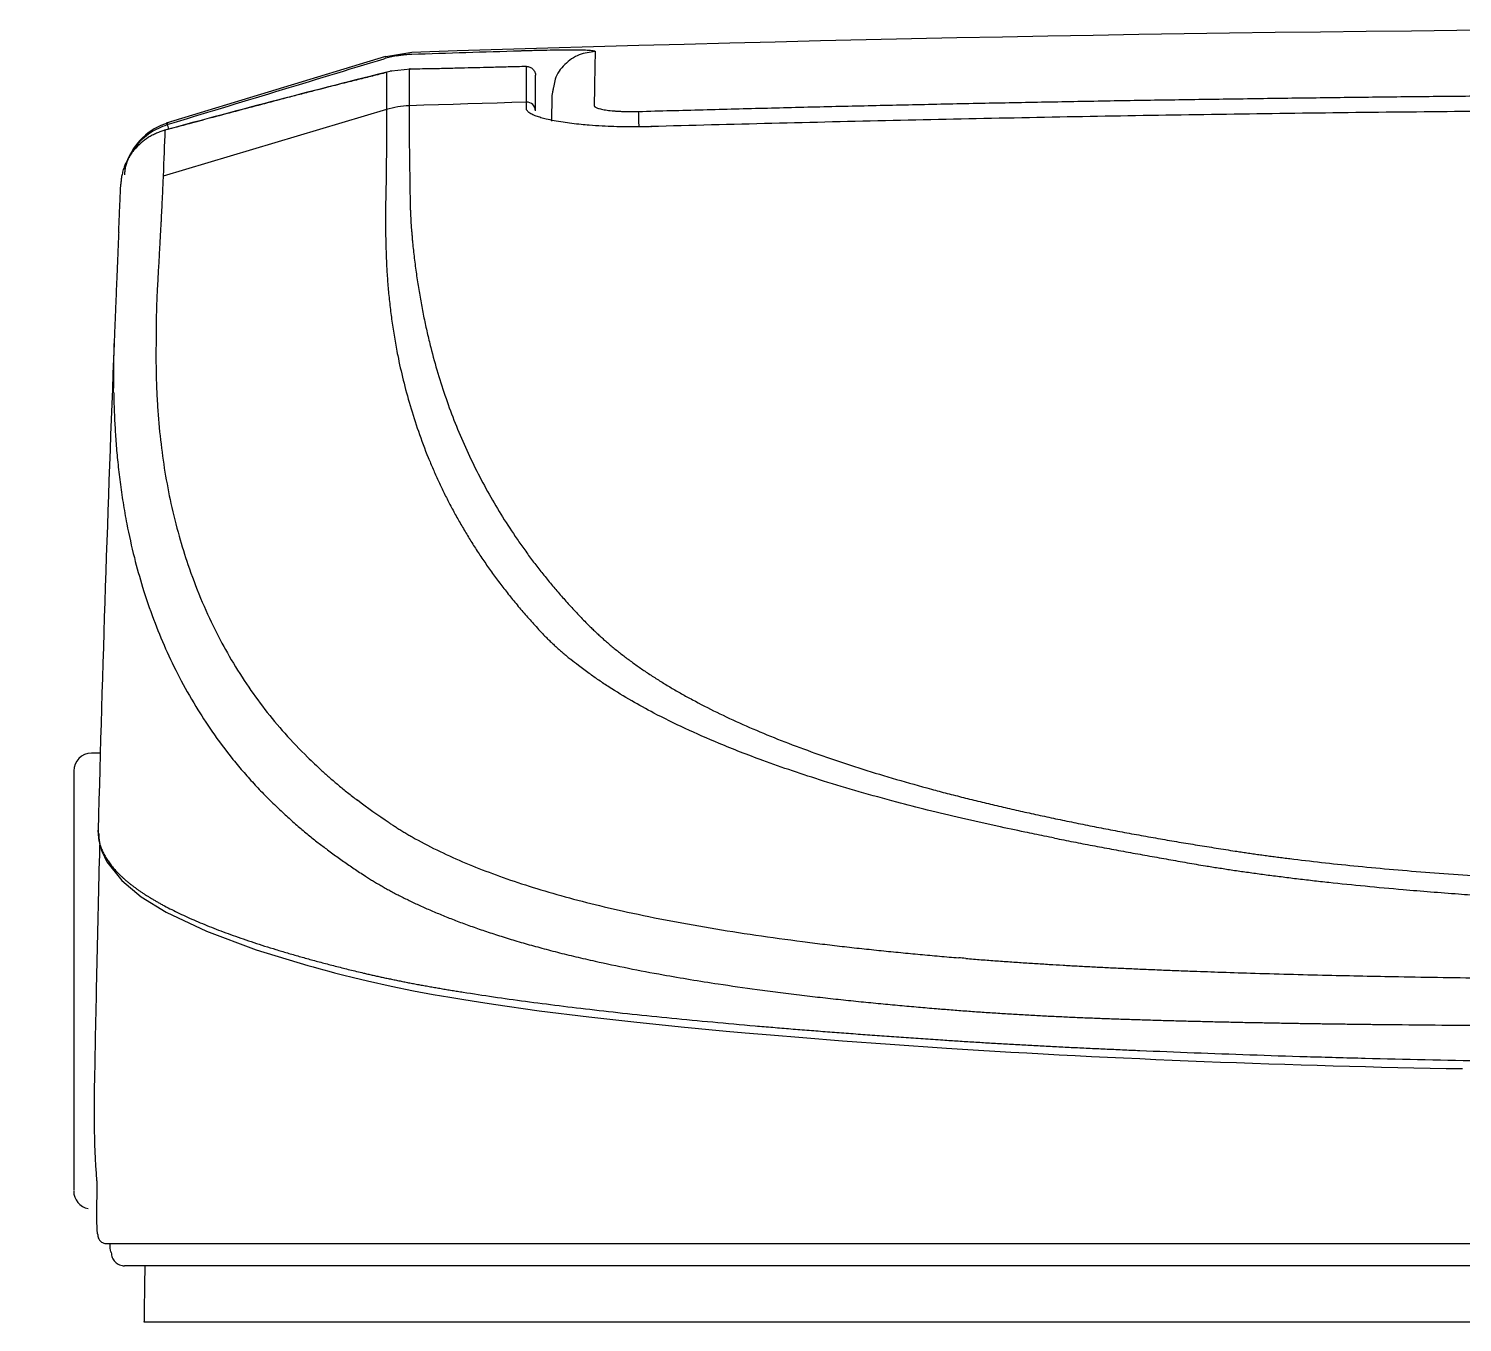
# Model space of a CAD drawing. Extents: x -7692 to 9871, y -72 to 2456.
# Drawn here: x -6361.8 to -6200.7, y 657.4 to 802.7 of the extents above; entities that cross this region are included whole.
import ezdxf

# ---------------------------------------------------------------- set-up
doc = ezdxf.new("R2010")
doc.units = 0
doc.header["$LTSCALE"] = 20
doc.header["$MEASUREMENT"] = 0
doc.layers.get('0').update_dxf_attribs({"linetype": 'CONTINUOUS'})

msp = doc.modelspace()

# ---------------------------------------------------------------- linework, layer by layer
for p, q in [((-6321.74, 799.59), (-6346.4, 792.11)), ((-6318.78, 800.05), (-6321.91, 799.53)), ((-6318.93, 798.18), (-6321.07, 797.93)), ((-6305.91, 794.47), (-6305.91, 798.47)), ((-6305.91, 793.75), (-6305.91, 794.47)), ((-6321.62, 793.64), (-6346.73, 786.15)), ((-6351.04, 786.89), (-6351.08, 786.3)), ((-6353.8, 721.32), (-6354.78, 721.32)), ((-6354.17, 673.29), (-6354.2, 669.03)), ((-6353.08, 666.22), (-5958.19, 666.22)), ((-5961.93, 657.38), (-6348.84, 657.38))]:
    msp.add_line(p, q)
at = {"flags": 128}
for points in [[(-6305.91, 794.47), (-6307.56, 794.42), (-6309.21, 794.37), (-6310.86, 794.32), (-6312.5, 794.26), (-6314.15, 794.21), (-6315.8, 794.16), (-6317.44, 794.11), (-6319.09, 794.06)], [(-6353.96, 712.26), (-6353.94, 711.86), (-6353.91, 711.53), (-6353.87, 711.28), (-6353.83, 711.09), (-6353.79, 710.9), (-6353.74, 710.7), (-6353.68, 710.51), (-6353.61, 710.31), (-6353.04, 709.1), (-6351.38, 707), (-6349.21, 705.2), (-6346.39, 703.46), (-6341.86, 701.31), (-6336.27, 699.24), (-6330.48, 697.47), (-6329.87, 697.3), (-6329.25, 697.13), (-6328.66, 696.97), (-6328.09, 696.82), (-6327.48, 696.66), (-6326.56, 696.43), (-6325.33, 696.12), (-6323.75, 695.73)], [(-6323.76, 695.74), (-6321.1, 695.14), (-6318.61, 694.63), (-6316.39, 694.22), (-6314.51, 693.89), (-6312.93, 693.63), (-6311.3, 693.37), (-6309.59, 693.11), (-6304.47, 692.39), (-6298.89, 691.7), (-6293.82, 691.12), (-6288.53, 690.58), (-6283.46, 690.1), (-6281.33, 689.9), (-6278.49, 689.66), (-6274.86, 689.36), (-6270.4, 689), (-6265.04, 688.61), (-6258.71, 688.17)]]:
    msp.add_lwpolyline(points, dxfattribs=at)
for centre, radius, start, end in [((-6155.38, -4197.28), 5000, 88.127, 91.87299), ((-6035.47, -347.07), 1180.12, 104.00611, 105.28593), ((-6305.88, 793.47), 0.995, 0.3067, 92.0032), ((-7105.08, 768.66), 812.16, 1.6249, 1.74679), ((-6344.17, 785.37), 7.05, 106.6458, 160.5559), ((-2355.38, 608.72), 4000, 177.72717, 178.51092), ((-6354.78, 719.32), 2, 90, 180), ((-6179.6, 1952.46), 1266.76, 266.41937, 269.04387), ((-6354.78, 672.12), 2, 180, 259.3093)]:
    msp.add_arc(centre, radius, start, end)
for points, degree in [([(-6346.26, 791.95), (-6338.14, 794.41), (-6330.01, 796.88), (-6321.89, 799.35)], 3), ([(-6320.51, 799.68), (-6320.98, 799.59), (-6321.44, 799.48), (-6321.89, 799.35)], 3), ([(-6302.83, 796.29), (-6303.04, 795.26)], 1), ([(-6298.28, 794.69), (-6298.28, 794.5), (-6298.29, 794.3), (-6298.29, 794.09)], 3), ([(-6319.09, 794.06), (-6319.95, 794.03), (-6320.8, 793.89), (-6321.62, 793.64)], 3), ([(-6303.07, 793.46), (-6303.09, 792.34)], 1), ([(-6346.52, 791.31), (-6346.59, 789.7), (-6346.65, 788), (-6346.73, 786.15)], 3), ([(-6346.43, 791.33), (-6346.52, 791.31)], 1), ([(-6346.26, 791.95), (-6346.25, 792.08)], 1), ([(-6321.7, 778.46), (-6321.7, 778.44), (-6321.7, 778.41), (-6321.7, 778.38)], 3), ([(-6318.72, 778.94), (-6318.72, 778.97), (-6318.72, 778.99), (-6318.73, 779.02)], 3), ([(-6352.21, 768.03), (-6352.22, 767.81), (-6352.23, 767.58), (-6352.24, 767.35)], 3), ([(-6352.24, 766.79), (-6352.24, 767.35)], 1), ([(-6352.29, 761.9), (-6352.24, 766.79)], 1), ([(-6321.33, 713.5), (-6322.57, 714.32), (-6323.76, 715.16), (-6324.9, 716.03)], 3), ([(-6324.65, 707.93), (-6324.42, 707.79), (-6324.2, 707.64), (-6323.98, 707.49)], 3), ([(-6256.54, 698.26), (-6256.81, 698.29), (-6257.07, 698.31), (-6257.33, 698.33)], 3), ([(-6259.84, 692.63), (-6259.58, 692.6), (-6259.31, 692.58), (-6259.05, 692.56)], 3), ([(-6348.84, 657.38), (-6348.75, 663.72)], 1)]:
    msp.add_open_spline(points, degree=degree)
for points, knots in [([(-6320.51, 799.68), (-6320.43, 799.69), (-6320.27, 799.72), (-6320.01, 799.76), (-6319.7, 799.8), (-6319.29, 799.84), (-6318.98, 799.85), (-6318.8, 799.86)], [0, 0, 0, 0, 0.13603, 0.289535, 0.460517, 0.686773, 1, 1, 1, 1]), ([(-6318.8, 799.86), (-6316.77, 799.92), (-6312.7, 800.06), (-6308.63, 800.18), (-6306.59, 800.24)], [0, 0, 0, 0, 0.4999822, 1, 1, 1, 1]), ([(-6306.59, 800.24), (-6306.53, 800.25), (-6306.41, 800.25), (-6306.16, 800.26), (-6305.71, 800.27), (-6305.08, 800.29), (-6304.34, 800.31), (-6303.36, 800.33), (-6302.18, 800.35), (-6300.86, 800.36), (-6299.71, 800.35), (-6298.97, 800.32), (-6298.54, 800.28), (-6298.35, 800.25), (-6298.26, 800.23), (-6298.22, 800.21), (-6298.19, 800.19), (-6298.19, 800.17), (-6298.19, 800.16)], [0, 0, 0, 0, 0.01482, 0.031116, 0.062235, 0.124343, 0.188094, 0.247808, 0.370591, 0.493636, 0.617718, 0.743408, 0.807069, 0.871157, 0.90198, 0.93556, 0.967393, 1, 1, 1, 1]), ([(-6298.19, 800.16), (-6298.79, 800.08), (-6300.06, 799.91), (-6301.66, 798.77), (-6302.65, 797.46), (-6302.79, 796.55), (-6302.83, 796.29)], [0, 0, 0, 0, 0.278334, 0.578964, 0.880457, 1, 1, 1, 1]), ([(-6298.19, 800.16), (-6298.19, 800.15), (-6298.19, 800.14), (-6298.19, 800.12), (-6298.19, 800.11), (-6298.19, 800.09), (-6298.19, 800.06), (-6298.19, 800.02), (-6298.19, 799.94), (-6298.19, 799.82), (-6298.19, 799.62), (-6298.2, 799.36), (-6298.2, 799.05), (-6298.21, 798.71), (-6298.21, 798.46), (-6298.22, 798.33)], [0, 0, 0, 0, 0.017675, 0.035361, 0.046065, 0.05779, 0.073766, 0.116659, 0.159551, 0.247518, 0.369643, 0.527518, 0.685202, 0.842696, 1, 1, 1, 1]), ([(-6321.63, 797.79), (-6321.89, 797.73), (-6322.41, 797.6), (-6323.21, 797.4), (-6324, 797.2), (-6324.81, 797), (-6326.02, 796.7), (-6327.7, 796.28), (-6329.62, 795.78), (-6331.36, 795.33), (-6333.31, 794.83), (-6336.68, 793.94), (-6340.33, 792.97), (-6343.95, 792), (-6345.62, 791.55), (-6346.52, 791.31)], [0, 0, 0, 0, 0.0326561, 0.0654124, 0.0982718, 0.1312374, 0.1643122, 0.247881, 0.336098, 0.3974038, 0.4586866, 0.5704283, 0.8018078, 0.8931439, 1, 1, 1, 1]), ([(-6321.63, 797.79), (-6321.63, 797.14), (-6321.62, 796.47), (-6321.62, 795.08), (-6321.62, 794.37), (-6321.62, 793.64)], [0, 0, 0, 0, 0.5, 0.5, 1, 1, 1, 1]), ([(-6321.06, 797.9), (-6321.11, 797.92), (-6321.17, 797.95), (-6321.22, 797.93), (-6321.23, 797.92)], [0, 0, 0, 0, 0.845848, 1, 1, 1, 1]), ([(-6319.08, 798.17), (-6319.08, 797.99), (-6319.08, 797.34), (-6319.09, 796.33), (-6319.09, 795.13), (-6319.09, 794.41), (-6319.09, 794.06)], [0, 0, 0, 0, 0.135521, 0.499997, 0.749998, 1, 1, 1, 1]), ([(-6305.91, 798.47), (-6306.59, 798.45), (-6307.9, 798.42), (-6310.37, 798.35), (-6312.74, 798.3), (-6315.02, 798.24), (-6316.55, 798.21), (-6317.89, 798.19), (-6318.69, 798.17), (-6319.08, 798.17)], [0, 0, 0, 0, 0.153789, 0.298245, 0.561143, 0.693015, 0.818474, 0.909304, 1, 1, 1, 1]), ([(-6318.94, 798.15), (-6318.95, 798.17), (-6318.98, 798.26), (-6319.04, 798.21), (-6319.08, 798.17)], [0, 0, 0, 0, 0.2456, 1, 1, 1, 1]), ([(-6305.91, 798.47), (-6305.79, 798.47), (-6305.66, 798.46), (-6305.41, 798.36), (-6305.29, 798.29), (-6305.09, 798.09), (-6305.01, 797.97), (-6304.91, 797.73), (-6304.88, 797.6), (-6304.88, 797.48)], [0, 0, 0, 0, 0.25, 0.25, 0.5, 0.5, 0.75, 0.75, 1, 1, 1, 1]), ([(-6304.88, 793.48), (-6304.88, 794.21), (-6304.88, 794.83), (-6304.88, 796.23), (-6304.88, 796.82), (-6304.88, 797.48)], [0, 0, 0, 0, 0.5, 0.5, 1, 1, 1, 1]), ([(-6298.22, 798.33), (-6298.22, 798.14), (-6298.23, 797.75), (-6298.24, 797.16), (-6298.25, 796.55), (-6298.26, 795.94), (-6298.27, 795.32), (-6298.28, 794.9), (-6298.28, 794.69)], [0, 0, 0, 0, 0.166624, 0.333264, 0.499922, 0.666598, 0.83329, 1, 1, 1, 1]), ([(-6303.04, 795.26), (-6303.04, 795.25), (-6303.04, 795.24), (-6303.04, 795.21), (-6303.04, 795.15), (-6303.05, 795.05), (-6303.05, 794.91), (-6303.05, 794.72), (-6303.06, 794.48), (-6303.06, 794.17), (-6303.07, 793.84), (-6303.07, 793.59), (-6303.07, 793.46)], [0, 0, 0, 0, 0.0173, 0.035361, 0.073766, 0.159552, 0.264599, 0.369645, 0.527234, 0.684822, 0.842411, 1, 1, 1, 1]), ([(-6293.3, 793.42), (-6290.89, 793.49), (-6286.06, 793.62), (-6278.82, 793.81), (-6271.58, 793.99), (-6264.33, 794.15), (-6257.08, 794.31), (-6249.83, 794.45), (-6242.58, 794.59), (-6235.33, 794.71), (-6228.07, 794.82), (-6220.81, 794.92), (-6213.55, 795.02), (-6206.29, 795.1), (-6199.02, 795.17), (-6191.75, 795.23), (-6184.48, 795.27), (-6177.21, 795.31), (-6169.94, 795.34), (-6162.66, 795.36), (-6153.2, 795.36), (-6141.56, 795.35), (-6127.74, 795.29), (-6113.93, 795.19), (-6100.12, 795.05), (-6086.33, 794.88), (-6072.54, 794.67), (-6058.76, 794.41), (-6044.99, 794.12), (-6031.22, 793.8), (-6022.05, 793.55), (-6017.47, 793.42)], [0, 0, 0, 0, 0.026247, 0.052502, 0.078764, 0.105034, 0.131312, 0.157597, 0.18389, 0.210191, 0.236499, 0.262814, 0.289138, 0.315469, 0.341808, 0.368154, 0.394508, 0.420869, 0.447239, 0.473616, 0.5, 0.550122, 0.600218, 0.650286, 0.700326, 0.75034, 0.800326, 0.850285, 0.900217, 0.950122, 1, 1, 1, 1]), ([(-6321.62, 793.64), (-6321.62, 793.02), (-6321.61, 792.33), (-6321.62, 790.8), (-6321.63, 789.97), (-6321.65, 788.15), (-6321.65, 787.17), (-6321.68, 785.06), (-6321.71, 783.93), (-6321.73, 782.74)], [0, 0, 0, 0, 0.25, 0.25, 0.5, 0.5, 0.75, 0.75, 1, 1, 1, 1]), ([(-6319.09, 794.06), (-6319.09, 793.98), (-6319.09, 793.83), (-6319.09, 793.58), (-6319.09, 793.28), (-6319.09, 792.86), (-6319.08, 792.33), (-6319.08, 791.39), (-6319.07, 790.24), (-6319.06, 788.93), (-6319.04, 787.61), (-6319.02, 786.32), (-6319, 784.98), (-6318.99, 784.03), (-6318.97, 783.45), (-6318.97, 783.2)], [0, 0, 0, 0, 0.0281252, 0.0608762, 0.0982532, 0.1402561, 0.2137856, 0.2808412, 0.4469589, 0.5628767, 0.6408228, 0.7891403, 0.8775372, 0.9478238, 1, 1, 1, 1]), ([(-6291.91, 791.72), (-6292.03, 791.71), (-6292.28, 791.71), (-6292.64, 791.7), (-6293.01, 791.69), (-6293.37, 791.69), (-6293.78, 791.69), (-6294.23, 791.69), (-6295.01, 791.69), (-6296.08, 791.72), (-6297.47, 791.77), (-6298.7, 791.85), (-6300.21, 791.99), (-6301.94, 792.2), (-6303.38, 792.48), (-6304.29, 792.72), (-6304.74, 792.87), (-6305.06, 793), (-6305.31, 793.11), (-6305.54, 793.24), (-6305.7, 793.37), (-6305.8, 793.47), (-6305.87, 793.57), (-6305.91, 793.66), (-6305.91, 793.72), (-6305.91, 793.75)], [0, 0, 0, 0, 0.016572, 0.033096, 0.049585, 0.066049, 0.0825, 0.105303, 0.127476, 0.190748, 0.254101, 0.328158, 0.376572, 0.49559, 0.632275, 0.686847, 0.742248, 0.774905, 0.807663, 0.849225, 0.890266, 0.917534, 0.94488, 0.972352, 1, 1, 1, 1]), ([(-6298.29, 794.09), (-6298.29, 794.08), (-6298.29, 794.06), (-6298.28, 794.03), (-6298.26, 794), (-6298.23, 793.97), (-6298.18, 793.93), (-6298.09, 793.87), (-6297.93, 793.8), (-6297.72, 793.74), (-6297.39, 793.65), (-6296.87, 793.56), (-6296.23, 793.49), (-6295.67, 793.45), (-6295.22, 793.43), (-6294.76, 793.42), (-6294.33, 793.41), (-6293.96, 793.41), (-6293.63, 793.41), (-6293.41, 793.42), (-6293.3, 793.42)], [0, 0, 0, 0, 0.025305, 0.050543, 0.07575, 0.100963, 0.126219, 0.189242, 0.252174, 0.315043, 0.377781, 0.502813, 0.627408, 0.68963, 0.751786, 0.813834, 0.875917, 0.917131, 0.958429, 1, 1, 1, 1]), ([(-6018.86, 791.72), (-6021.24, 791.78), (-6026.01, 791.91), (-6033.17, 792.1), (-6040.33, 792.27), (-6047.49, 792.43), (-6054.66, 792.58), (-6061.83, 792.73), (-6069, 792.86), (-6076.18, 792.98), (-6083.36, 793.09), (-6090.55, 793.19), (-6097.74, 793.28), (-6104.93, 793.36), (-6112.13, 793.43), (-6119.33, 793.48), (-6126.53, 793.53), (-6133.74, 793.57), (-6140.95, 793.6), (-6148.17, 793.61), (-6157.55, 793.62), (-6169.09, 793.6), (-6182.79, 793.55), (-6196.47, 793.45), (-6210.15, 793.32), (-6223.81, 793.15), (-6237.45, 792.94), (-6251.09, 792.69), (-6264.71, 792.4), (-6278.31, 792.08), (-6287.38, 791.84), (-6291.91, 791.72)], [0, 0, 0, 0, 0.0262, 0.052412, 0.078638, 0.104876, 0.131127, 0.157392, 0.183669, 0.209959, 0.236261, 0.262577, 0.288906, 0.315247, 0.341602, 0.367969, 0.394349, 0.420742, 0.447148, 0.473567, 0.499999, 0.550207, 0.600369, 0.650485, 0.700554, 0.750577, 0.800554, 0.850485, 0.900369, 0.950208, 1, 1, 1, 1]), ([(-6346.52, 791.31), (-6346.6, 791.29), (-6346.76, 791.24), (-6347, 791.16), (-6347.23, 791.07), (-6347.47, 790.97), (-6347.71, 790.86), (-6347.95, 790.74), (-6348.18, 790.62), (-6348.61, 790.36), (-6349.25, 789.88), (-6349.85, 789.29), (-6350.3, 788.71), (-6350.6, 788.25), (-6350.87, 787.75), (-6351.08, 787.25), (-6351.25, 786.76), (-6351.37, 786.23), (-6351.45, 785.74), (-6351.48, 785.41), (-6351.49, 785.26)], [0, 0, 0, 0, 0.028179, 0.056848, 0.086002, 0.115633, 0.145733, 0.176291, 0.207297, 0.238736, 0.353622, 0.489337, 0.541151, 0.617963, 0.691785, 0.746851, 0.817431, 0.883133, 0.943966, 1, 1, 1, 1]), ([(-6351.03, 786.57), (-6350.99, 786.88), (-6350.83, 787.94), (-6349.87, 789.56), (-6348.27, 791.14), (-6346.91, 791.69), (-6346.26, 791.95)], [0, 0, 0, 0, 0.124144, 0.422553, 0.725864, 1, 1, 1, 1]), ([(-6346.09, 791.44), (-6346.12, 791.54), (-6346.22, 791.86), (-6346.24, 791.91), (-6346.26, 791.95)], [0, 0, 0, 0, 0.343381, 1, 1, 1, 1]), ([(-6291.91, 791.72), (-6291.91, 791.73), (-6291.91, 791.74), (-6291.91, 791.72), (-6291.91, 791.68), (-6291.91, 791.66)], [0, 0, 0, 0, 0.428734, 0.840524, 1, 1, 1, 1]), ([(-6351.72, 779.81), (-6351.71, 780), (-6351.7, 780.39), (-6351.67, 780.96), (-6351.65, 781.53), (-6351.62, 782.09), (-6351.6, 782.76), (-6351.56, 783.53), (-6351.52, 784.41), (-6351.5, 784.97), (-6351.49, 785.26)], [0, 0, 0, 0, 0.099941, 0.199868, 0.29978, 0.399679, 0.499565, 0.664716, 0.831527, 1, 1, 1, 1]), ([(-6346.73, 786.15), (-6346.73, 786.06), (-6346.74, 785.89), (-6346.75, 785.62), (-6346.76, 785.34), (-6346.77, 785.06), (-6346.79, 784.76), (-6346.8, 784.45), (-6346.81, 784.13), (-6346.83, 783.8), (-6346.85, 783.46), (-6346.86, 783.12), (-6346.88, 782.76), (-6346.9, 782.39), (-6346.92, 782.01), (-6346.94, 781.62), (-6346.96, 781.16), (-6346.99, 780.63), (-6347.03, 780.01), (-6347.06, 779.33), (-6347.1, 778.61), (-6347.15, 777.83), (-6347.19, 776.99), (-6347.24, 776.09), (-6347.3, 775.13), (-6347.34, 774.44), (-6347.35, 774.09)], [0, 0, 0, 0, 0.033573, 0.067095, 0.100574, 0.134018, 0.167433, 0.200829, 0.234213, 0.267593, 0.300977, 0.334372, 0.367786, 0.401228, 0.434705, 0.468225, 0.501796, 0.549156, 0.598394, 0.64955, 0.702674, 0.757819, 0.815048, 0.874433, 0.936053, 1, 1, 1, 1]), ([(-6318.97, 783.2), (-6318.96, 783.01), (-6318.96, 782.68), (-6318.94, 782.01), (-6318.9, 781.18), (-6318.84, 780.29), (-6318.77, 779.57), (-6318.74, 779.2), (-6318.73, 779.02)], [0, 0, 0, 0, 0.145153, 0.25011, 0.499928, 0.749787, 0.874837, 1, 1, 1, 1]), ([(-6321.73, 782.74), (-6321.73, 782.6), (-6321.74, 782.31), (-6321.75, 781.84), (-6321.75, 781.29), (-6321.75, 780.65), (-6321.74, 779.94), (-6321.72, 779.19), (-6321.71, 778.7), (-6321.7, 778.46)], [0, 0, 0, 0, 0.101172, 0.216858, 0.347075, 0.491793, 0.673172, 0.842594, 1, 1, 1, 1]), ([(-6351.72, 779.81), (-6351.73, 779.72), (-6351.73, 779.55), (-6351.74, 779.29), (-6351.76, 779.02), (-6351.77, 778.73), (-6351.78, 778.44), (-6351.79, 778.14), (-6351.81, 777.83), (-6351.82, 777.51), (-6351.83, 777.17), (-6351.85, 776.83), (-6351.86, 776.48), (-6351.88, 776.12), (-6351.89, 775.75), (-6351.91, 775.37), (-6351.94, 774.62), (-6351.99, 773.46), (-6352.04, 772.16), (-6352.09, 770.98), (-6352.13, 770.08), (-6352.17, 769.13), (-6352.19, 768.49), (-6352.2, 768.15), (-6352.21, 768.03)], [0, 0, 0, 0, 0.033456, 0.066912, 0.100367, 0.133822, 0.167277, 0.200732, 0.234187, 0.267642, 0.301098, 0.334554, 0.36801, 0.401467, 0.434925, 0.468382, 0.501839, 0.627058, 0.75227, 0.792437, 0.876386, 0.936526, 0.977731, 1, 1, 1, 1]), ([(-6321.7, 778.38), (-6321.69, 778.1), (-6321.68, 777.52), (-6321.64, 776.66), (-6321.6, 775.79), (-6321.55, 774.92), (-6321.48, 774.05), (-6321.41, 773.17), (-6321.32, 772.29), (-6321.22, 771.4), (-6321.11, 770.51), (-6320.99, 769.62), (-6320.85, 768.72), (-6320.71, 767.82), (-6320.54, 766.92), (-6320.25, 765.38), (-6319.76, 763.19), (-6318.99, 760.34), (-6318.06, 757.44), (-6317.17, 755.07), (-6316.4, 753.24), (-6315.83, 751.96), (-6315.22, 750.68), (-6314.58, 749.4), (-6313.9, 748.13), (-6313.18, 746.86), (-6312.43, 745.6), (-6311.64, 744.34), (-6310.81, 743.08), (-6309.94, 741.83), (-6309.03, 740.59), (-6308.07, 739.35), (-6307.08, 738.12), (-6306.04, 736.9), (-6304.96, 735.68), (-6304.2, 734.88), (-6303.83, 734.48)], [0, 0, 0, 0, 0.016629, 0.033429, 0.0504, 0.067542, 0.084855, 0.102339, 0.119993, 0.137819, 0.155816, 0.173983, 0.192321, 0.21083, 0.22951, 0.24836, 0.306945, 0.368167, 0.432026, 0.498524, 0.527891, 0.557522, 0.587417, 0.617574, 0.647996, 0.678681, 0.70963, 0.740843, 0.772319, 0.804058, 0.83606, 0.868324, 0.90085, 0.933639, 0.966689, 1, 1, 1, 1]), ([(-6318.72, 778.94), (-6318.69, 778.64), (-6318.63, 778.04), (-6318.53, 777.15), (-6318.42, 776.26), (-6318.3, 775.38), (-6318.18, 774.5), (-6318.04, 773.64), (-6317.9, 772.77), (-6317.75, 771.92), (-6317.59, 771.07), (-6317.42, 770.22), (-6317.24, 769.38), (-6317.06, 768.55), (-6316.86, 767.73), (-6316.24, 765.23), (-6315.02, 761.15), (-6312.84, 755.64), (-6310.18, 750.38), (-6307.82, 746.59), (-6306.1, 744.15), (-6305.21, 742.94), (-6304.29, 741.75), (-6303.34, 740.57), (-6302.35, 739.4), (-6301.34, 738.25), (-6300.3, 737.12), (-6299.58, 736.37), (-6299.22, 736)], [0, 0, 0, 0, 0.017984, 0.035932, 0.053846, 0.071726, 0.089572, 0.107383, 0.12516, 0.142904, 0.160614, 0.178291, 0.195934, 0.213544, 0.231121, 0.248665, 0.37403, 0.498851, 0.624672, 0.749606, 0.780954, 0.812286, 0.843603, 0.874906, 0.906196, 0.937474, 0.968742, 1, 1, 1, 1]), ([(-6347.39, 773.4), (-6347.4, 773.22), (-6347.42, 772.87), (-6347.44, 772.33), (-6347.46, 771.78), (-6347.48, 771.22), (-6347.49, 770.7), (-6347.51, 770.04), (-6347.52, 769.31), (-6347.52, 768.49), (-6347.52, 768.01), (-6347.52, 767.8)], [0, 0, 0, 0, 0.0999141, 0.2012135, 0.3035452, 0.4065543, 0.5098841, 0.5827924, 0.7571417, 0.8945919, 1, 1, 1, 1]), ([(-6347.35, 774.09), (-6347.36, 773.98), (-6347.37, 773.75), (-6347.39, 773.52), (-6347.39, 773.4)], [0, 0, 0, 0, 0.491306, 1, 1, 1, 1]), ([(-6347.52, 767.8), (-6347.52, 767.49), (-6347.53, 766.88), (-6347.54, 765.97), (-6347.53, 765.09), (-6347.52, 764.23), (-6347.5, 763.4), (-6347.47, 762.58), (-6347.44, 761.8), (-6347.4, 761.03), (-6347.29, 759.25), (-6347.05, 756.51), (-6346.55, 752.88), (-6345.86, 749.27), (-6344.99, 745.81), (-6343.89, 742.26), (-6342.56, 738.74), (-6341, 735.32), (-6339.28, 732.11), (-6337.42, 729.12), (-6335.33, 726.23), (-6333.05, 723.49), (-6331.13, 721.48), (-6329.71, 720.11), (-6328.87, 719.33), (-6327.98, 718.54), (-6327.02, 717.72), (-6325.99, 716.87), (-6325.27, 716.32), (-6324.9, 716.03)], [0, 0, 0, 0, 0.0138734, 0.0274604, 0.0407621, 0.0537798, 0.0665145, 0.0789673, 0.0911392, 0.1030313, 0.1146445, 0.1743901, 0.2332494, 0.2926039, 0.3566416, 0.4143727, 0.4843971, 0.5538583, 0.6141013, 0.6800954, 0.7433561, 0.8059629, 0.8717218, 0.8905761, 0.9104379, 0.9313089, 0.9531911, 0.9760871, 1, 1, 1, 1]), ([(-6352.29, 761.9), (-6352.28, 761.6), (-6352.27, 761), (-6352.24, 760.07), (-6352.2, 759.12), (-6352.15, 758.15), (-6352.09, 757.14), (-6352.02, 756.12), (-6351.93, 755.07), (-6351.83, 753.99), (-6351.7, 752.89), (-6351.57, 751.77), (-6351.41, 750.63), (-6351.23, 749.47), (-6351.03, 748.29), (-6350.65, 746.2), (-6350.02, 743.39), (-6349.02, 739.81), (-6347.85, 736.4), (-6346.48, 733.04), (-6344.9, 729.77), (-6343.17, 726.68), (-6341.16, 723.59), (-6339.32, 721.14), (-6337.66, 719.15), (-6336.41, 717.76), (-6335.17, 716.46), (-6333.95, 715.26), (-6332.75, 714.15), (-6331.58, 713.11), (-6330.44, 712.16), (-6329.34, 711.28), (-6328.6, 710.73), (-6328.25, 710.46)], [0, 0, 0, 0, 0.013424, 0.027348, 0.041772, 0.056697, 0.072123, 0.088049, 0.104475, 0.121401, 0.138828, 0.156755, 0.175183, 0.19411, 0.213538, 0.233466, 0.298234, 0.356863, 0.422389, 0.484648, 0.546773, 0.614348, 0.673042, 0.743504, 0.777991, 0.810981, 0.842475, 0.872471, 0.900971, 0.927974, 0.953479, 0.977488, 1, 1, 1, 1]), ([(-6299.22, 736), (-6299.09, 735.87), (-6298.84, 735.62), (-6298.45, 735.24), (-6298.06, 734.86), (-6297.65, 734.49), (-6297.23, 734.11), (-6296.81, 733.74), (-6296.52, 733.5), (-6296.37, 733.38)], [0, 0, 0, 0, 0.143112, 0.286132, 0.429065, 0.571913, 0.714683, 0.857377, 1, 1, 1, 1]), ([(-6303.83, 734.48), (-6303.71, 734.36), (-6303.49, 734.14), (-6303.14, 733.8), (-6302.79, 733.47), (-6302.43, 733.13), (-6302.06, 732.81), (-6301.68, 732.48), (-6301.3, 732.16), (-6301.04, 731.95), (-6300.91, 731.84)], [0, 0, 0, 0, 0.125977, 0.251672, 0.377086, 0.502221, 0.627078, 0.75166, 0.875967, 1, 1, 1, 1]), ([(-6296.37, 733.38), (-6296.22, 733.25), (-6295.92, 733), (-6295.45, 732.62), (-6294.97, 732.25), (-6294.49, 731.88), (-6293.99, 731.52), (-6293.48, 731.15), (-6292.96, 730.79), (-6292.44, 730.43), (-6291.9, 730.08), (-6291.36, 729.72), (-6290.8, 729.37), (-6290.23, 729.02), (-6289.66, 728.68), (-6289.07, 728.34), (-6288.48, 728), (-6287.87, 727.66), (-6286.59, 726.96), (-6284.55, 725.91), (-6281.62, 724.55), (-6278.51, 723.23), (-6275.22, 721.95), (-6271.76, 720.71), (-6268.14, 719.52), (-6264.36, 718.37), (-6261.16, 717.48), (-6258.62, 716.8), (-6256.8, 716.34), (-6254.94, 715.88), (-6253.06, 715.43), (-6251.14, 714.98), (-6249.18, 714.55), (-6247.2, 714.12), (-6245.18, 713.69), (-6243.81, 713.42), (-6243.12, 713.28)], [0, 0, 0, 0, 0.014895, 0.029773, 0.044636, 0.059482, 0.074314, 0.089131, 0.103933, 0.118723, 0.133499, 0.148262, 0.163014, 0.177754, 0.192484, 0.207202, 0.221911, 0.236611, 0.251302, 0.313958, 0.376708, 0.439593, 0.502654, 0.565523, 0.628122, 0.690491, 0.752673, 0.780074, 0.807487, 0.834914, 0.862361, 0.88983, 0.917324, 0.944849, 0.972406, 1, 1, 1, 1]), ([(-6246.57, 711.77), (-6246.95, 711.85), (-6248.07, 712.08), (-6250.23, 712.52), (-6253.35, 713.18), (-6257.01, 714.01), (-6260.77, 714.91), (-6266.07, 716.27), (-6272.39, 718.09), (-6278.95, 720.31), (-6285.42, 722.83), (-6290.26, 725.08), (-6294.18, 727.24), (-6296.21, 728.47), (-6297.77, 729.51), (-6298.92, 730.32), (-6299.96, 731.1), (-6300.63, 731.62), (-6300.91, 731.84)], [0, 0, 0, 0, 0.015274, 0.044171, 0.086697, 0.142856, 0.197979, 0.249999, 0.380946, 0.499998, 0.593327, 0.749994, 0.809552, 0.874998, 0.906624, 0.937498, 0.973766, 1, 1, 1, 1]), ([(-6356.78, 719.3), (-6356.78, 719.16), (-6356.78, 718.88), (-6356.78, 717.38), (-6356.78, 715.02), (-6356.78, 711.79), (-6356.78, 708.53), (-6356.78, 705.69), (-6356.78, 702.8), (-6356.78, 699.12), (-6356.78, 694.71), (-6356.78, 690.32), (-6356.78, 685.98), (-6356.78, 681.85), (-6356.78, 678.21), (-6356.78, 675.79), (-6356.78, 674.28), (-6356.78, 673.12), (-6356.78, 672.25), (-6356.78, 672.21), (-6356.78, 672.19)], [0, 0, 0, 0, 0.059052, 0.121641, 0.186832, 0.253406, 0.319981, 0.352615, 0.385256, 0.447845, 0.506897, 0.565948, 0.628537, 0.693728, 0.760303, 0.826877, 0.859511, 0.892152, 0.954741, 1, 1, 1, 1]), ([(-6354.03, 712.67), (-6354.03, 712.59), (-6354.04, 712.44), (-6354.03, 712.21), (-6354.01, 711.98), (-6353.98, 711.75), (-6353.94, 711.53), (-6353.89, 711.3), (-6353.83, 711.08), (-6353.76, 710.86), (-6353.68, 710.63), (-6353.59, 710.41), (-6353.49, 710.19), (-6353.38, 709.97), (-6353.26, 709.75), (-6353.13, 709.53), (-6352.99, 709.32), (-6352.85, 709.1), (-6352.69, 708.89), (-6352.52, 708.67), (-6352.35, 708.46), (-6352.16, 708.24), (-6351.97, 708.03), (-6351.76, 707.82), (-6351.55, 707.61), (-6351.33, 707.4), (-6351.1, 707.19), (-6350.86, 706.98), (-6350.61, 706.78), (-6350.35, 706.57), (-6350.08, 706.37), (-6349.81, 706.16), (-6349.52, 705.96), (-6349.23, 705.76), (-6348.93, 705.55), (-6348.61, 705.35), (-6348.3, 705.15), (-6347.97, 704.96), (-6347.63, 704.76), (-6347.29, 704.56), (-6346.93, 704.36), (-6346.43, 704.09), (-6345.76, 703.74), (-6344.89, 703.32), (-6343.99, 702.9), (-6343.05, 702.48), (-6342.06, 702.07), (-6341.04, 701.66), (-6339.97, 701.25), (-6338.87, 700.85), (-6337.73, 700.45), (-6336.55, 700.05), (-6335.33, 699.65), (-6334.07, 699.26), (-6332.78, 698.88), (-6331.44, 698.49), (-6330.07, 698.11), (-6328.67, 697.73), (-6327.22, 697.36), (-6325.74, 696.99), (-6324.73, 696.74), (-6324.22, 696.62)], [0, 0, 0, 0, 0.0129911, 0.0259606, 0.0389085, 0.0518349, 0.0647398, 0.0776231, 0.0904848, 0.103325, 0.1161436, 0.1289406, 0.1417161, 0.1544701, 0.1672024, 0.1799133, 0.1926025, 0.2052702, 0.2179163, 0.2305409, 0.2431439, 0.2557254, 0.2682852, 0.2808236, 0.2933403, 0.3058355, 0.3183091, 0.3307612, 0.3431916, 0.3556006, 0.3679879, 0.3803537, 0.3926979, 0.4050206, 0.4173217, 0.4296012, 0.4418591, 0.4540955, 0.4663103, 0.4785035, 0.4906752, 0.5028253, 0.529434, 0.5559936, 0.5825041, 0.6089656, 0.635378, 0.6617414, 0.6880557, 0.7143209, 0.740537, 0.7667041, 0.7928221, 0.8188911, 0.844911, 0.8708818, 0.8968036, 0.9226763, 0.9484999, 0.9742745, 1, 1, 1, 1]), ([(-6353.96, 712.26), (-6353.98, 712.33), (-6354.03, 712.46), (-6354.03, 712.59), (-6354.03, 712.67)], [0, 0, 0, 0, 0.481068, 1, 1, 1, 1]), ([(-6321.33, 713.5), (-6321.22, 713.43), (-6321, 713.29), (-6320.77, 713.14), (-6320.65, 713.07)], [0, 0, 0, 0, 0.499994, 1, 1, 1, 1]), ([(-6320.65, 713.07), (-6320.52, 712.98), (-6320.24, 712.8), (-6319.8, 712.53), (-6319.35, 712.26), (-6318.88, 711.99), (-6317.68, 711.31), (-6315.69, 710.28), (-6312.79, 708.98), (-6308.71, 707.37), (-6303.04, 705.52), (-6296.4, 703.84), (-6290.37, 702.59), (-6285.35, 701.68), (-6280.2, 700.87), (-6275.94, 700.29), (-6272.67, 699.88), (-6270.46, 699.62), (-6268.25, 699.37), (-6266.05, 699.14), (-6263.86, 698.92), (-6261.68, 698.71), (-6259.51, 698.51), (-6258.05, 698.39), (-6257.33, 698.33)], [0, 0, 0, 0, 0.01144, 0.023136, 0.035087, 0.047293, 0.059754, 0.126886, 0.191105, 0.252501, 0.37783, 0.506279, 0.579686, 0.651397, 0.721418, 0.78976, 0.817745, 0.845233, 0.872232, 0.898744, 0.924774, 0.950325, 0.975399, 1, 1, 1, 1]), ([(-6243.12, 713.28), (-6242.78, 713.21), (-6242.09, 713.07), (-6241.06, 712.87), (-6240.01, 712.67), (-6238.96, 712.47), (-6237.9, 712.28), (-6236.83, 712.08), (-6235.75, 711.89), (-6234.35, 711.64), (-6232.6, 711.34), (-6230.51, 711), (-6228.4, 710.66), (-6226.97, 710.43), (-6226.26, 710.32)], [0, 0, 0, 0, 0.064567, 0.129099, 0.193598, 0.258065, 0.322505, 0.386919, 0.45131, 0.51568, 0.637602, 0.758951, 0.879744, 1, 1, 1, 1]), ([(-6354.17, 673.29), (-6354.53, 677.88), (-6354.41, 685.08), (-6354.15, 697.46), (-6353.96, 706.14), (-6353.83, 710.99), (-6353.82, 711.06)], [0, 0, 0, 0, 0.3312788, 0.6629222, 0.9949143, 1, 1, 1, 1]), ([(-6328.25, 710.46), (-6328.05, 710.31), (-6327.66, 710.02), (-6327.07, 709.59), (-6326.47, 709.17), (-6325.86, 708.75), (-6325.26, 708.34), (-6324.85, 708.07), (-6324.65, 707.93)], [0, 0, 0, 0, 0.169159, 0.337321, 0.504485, 0.670654, 0.835825, 1, 1, 1, 1]), ([(-6246.57, 711.77), (-6246.22, 711.71), (-6245.51, 711.57), (-6244.45, 711.36), (-6243.38, 711.15), (-6242.31, 710.95), (-6241.24, 710.75), (-6240.17, 710.55), (-6239.1, 710.35), (-6237.67, 710.09), (-6235.89, 709.77), (-6233.77, 709.39), (-6231.68, 709.02), (-6230.29, 708.78), (-6229.6, 708.66)], [0, 0, 0, 0, 0.065504, 0.130699, 0.195586, 0.260165, 0.324437, 0.388402, 0.452062, 0.515417, 0.641397, 0.764151, 0.883685, 1, 1, 1, 1]), ([(-6226.26, 710.32), (-6226.04, 710.29), (-6225.6, 710.22), (-6224.94, 710.13), (-6224.27, 710.03), (-6223.59, 709.93), (-6222.91, 709.84), (-6222.22, 709.74), (-6221.52, 709.65), (-6220.82, 709.56), (-6219.2, 709.36), (-6216.6, 709.05), (-6212.89, 708.66), (-6208.99, 708.29), (-6204.91, 707.95), (-6200.7, 707.64), (-6195.03, 707.28), (-6187.77, 706.9), (-6181.16, 706.65), (-6176.83, 706.53), (-6174.44, 706.46), (-6171.6, 706.4), (-6168.37, 706.34), (-6165.19, 706.29), (-6162.01, 706.26), (-6158.74, 706.24), (-6154.29, 706.23), (-6149.91, 706.24), (-6145.63, 706.29), (-6142.53, 706.33), (-6139.43, 706.39), (-6136.67, 706.45), (-6134.25, 706.52), (-6129.83, 706.65), (-6123.17, 706.89), (-6115.87, 707.27), (-6110.16, 707.64), (-6105.89, 707.95), (-6101.75, 708.29), (-6097.82, 708.66), (-6094.08, 709.06), (-6091.29, 709.39), (-6089.31, 709.64), (-6088.08, 709.81), (-6086.87, 709.98), (-6085.67, 710.15), (-6084.9, 710.27), (-6084.51, 710.32)], [0, 0, 0, 0, 0.005997, 0.011993, 0.017987, 0.02398, 0.029973, 0.035967, 0.041962, 0.047958, 0.053956, 0.083103, 0.112207, 0.142421, 0.172699, 0.203082, 0.233443, 0.292137, 0.351019, 0.363631, 0.376293, 0.397198, 0.418225, 0.438064, 0.457781, 0.478738, 0.499949, 0.54199, 0.561532, 0.581239, 0.601123, 0.620891, 0.634334, 0.647782, 0.706749, 0.765541, 0.796298, 0.827102, 0.857739, 0.888335, 0.917535, 0.946803, 0.957444, 0.968081, 0.978717, 0.989356, 1, 1, 1, 1]), ([(-6323.98, 707.49), (-6323.83, 707.4), (-6323.54, 707.21), (-6323.08, 706.93), (-6322.62, 706.66), (-6322.13, 706.38), (-6321.64, 706.09), (-6321.12, 705.81), (-6320.6, 705.53), (-6320.05, 705.25), (-6319.49, 704.97), (-6318.92, 704.69), (-6318.33, 704.41), (-6317.72, 704.13), (-6317.09, 703.85), (-6316.44, 703.57), (-6315.78, 703.29), (-6315.1, 703.01), (-6314.4, 702.73), (-6313.68, 702.45), (-6312.94, 702.17), (-6312.18, 701.9), (-6311.4, 701.62), (-6310.6, 701.35), (-6309.78, 701.08), (-6308.94, 700.81), (-6308.08, 700.54), (-6307.19, 700.27), (-6306.28, 700), (-6305.35, 699.74), (-6304.4, 699.48), (-6303.43, 699.22), (-6302.43, 698.96), (-6301.4, 698.7), (-6300.36, 698.45), (-6299.28, 698.2), (-6296.14, 697.49), (-6291.28, 696.52), (-6285.08, 695.49), (-6280.7, 694.87), (-6277.64, 694.46), (-6275.27, 694.17), (-6272.92, 693.89), (-6270.6, 693.64), (-6268.34, 693.4), (-6266.13, 693.19), (-6263.98, 692.98), (-6261.9, 692.8), (-6260.52, 692.68), (-6259.84, 692.63)], [0, 0, 0, 0, 0.011972, 0.024091, 0.036357, 0.04877, 0.061331, 0.074038, 0.086893, 0.099894, 0.113043, 0.126339, 0.139781, 0.153371, 0.167109, 0.180993, 0.195024, 0.209202, 0.223528, 0.238001, 0.25262, 0.267387, 0.282301, 0.297362, 0.31257, 0.327924, 0.343426, 0.359075, 0.374871, 0.390814, 0.406903, 0.42314, 0.439523, 0.456054, 0.472731, 0.489556, 0.506527, 0.618756, 0.703402, 0.760464, 0.789942, 0.819779, 0.848594, 0.876385, 0.903153, 0.928899, 0.953622, 0.977322, 1, 1, 1, 1]), ([(-6229.6, 708.66), (-6229.36, 708.63), (-6228.89, 708.55), (-6228.17, 708.44), (-6227.44, 708.33), (-6226.7, 708.21), (-6225.94, 708.1), (-6225.17, 707.99), (-6224.38, 707.88), (-6223.58, 707.77), (-6222.77, 707.66), (-6221.94, 707.55), (-6221.1, 707.45), (-6220.24, 707.34), (-6219.37, 707.23), (-6218.48, 707.13), (-6217.58, 707.02), (-6216.67, 706.92), (-6214.72, 706.71), (-6211.66, 706.39), (-6206.83, 705.95), (-6202.4, 705.6), (-6197.87, 705.27), (-6193.96, 705.03), (-6189.46, 704.78), (-6184.84, 704.56), (-6180.75, 704.39), (-6177.33, 704.28), (-6174.69, 704.2), (-6171.98, 704.13), (-6168.85, 704.06), (-6165.63, 704.01), (-6161.1, 703.95), (-6155.4, 703.92), (-6149.71, 703.95), (-6145.2, 704.01), (-6141.1, 704.07), (-6137.23, 704.17), (-6133.61, 704.27), (-6130.21, 704.39), (-6126.13, 704.55), (-6121.5, 704.77), (-6116.99, 705.01), (-6113.06, 705.26), (-6108.49, 705.59), (-6103.97, 705.95), (-6099.06, 706.4), (-6095.69, 706.74), (-6093.22, 707.02), (-6091.53, 707.22), (-6089.9, 707.42), (-6088.32, 707.62), (-6086.79, 707.82), (-6085.31, 708.03), (-6083.88, 708.24), (-6082.5, 708.45), (-6081.61, 708.59), (-6081.17, 708.66)], [0, 0, 0, 0, 0.006185, 0.01242, 0.018704, 0.025038, 0.031421, 0.037853, 0.044336, 0.050867, 0.057448, 0.064079, 0.07076, 0.07749, 0.08427, 0.0911, 0.097979, 0.104908, 0.111887, 0.141926, 0.172296, 0.215016, 0.233002, 0.263082, 0.292059, 0.319622, 0.350756, 0.368495, 0.382668, 0.399406, 0.418042, 0.439645, 0.457676, 0.499951, 0.542106, 0.559951, 0.58143, 0.616441, 0.630374, 0.648048, 0.679192, 0.706502, 0.735821, 0.765986, 0.783817, 0.827509, 0.858693, 0.888657, 0.901777, 0.914709, 0.927455, 0.940012, 0.952383, 0.964567, 0.976565, 0.988376, 1, 1, 1, 1]), ([(-6256.54, 698.26), (-6256.25, 698.24), (-6255.67, 698.19), (-6254.8, 698.12), (-6253.94, 698.06), (-6253.07, 697.99), (-6252.22, 697.93), (-6251.36, 697.87), (-6250.51, 697.81), (-6249.66, 697.75), (-6248.82, 697.7), (-6247.99, 697.65), (-6246.92, 697.58), (-6245.6, 697.5), (-6244.01, 697.41), (-6242.38, 697.33), (-6240.7, 697.24), (-6238.98, 697.16), (-6237.81, 697.11), (-6237.22, 697.08)], [0, 0, 0, 0, 0.0486696, 0.0967577, 0.1442705, 0.191214, 0.237594, 0.283416, 0.3286853, 0.373407, 0.4175861, 0.4612274, 0.5043354, 0.5838152, 0.6645007, 0.7464237, 0.8296204, 0.914131, 1, 1, 1, 1]), ([(-6324.22, 696.62), (-6324.06, 696.58), (-6323.74, 696.51), (-6323.24, 696.39), (-6322.74, 696.28), (-6322.23, 696.17), (-6321.71, 696.06), (-6321.19, 695.95), (-6320.65, 695.84), (-6320.11, 695.73), (-6319.56, 695.62), (-6319, 695.51), (-6318.44, 695.4), (-6317.87, 695.3), (-6317.28, 695.19), (-6316.7, 695.09), (-6316.1, 694.98), (-6315.5, 694.88), (-6314.89, 694.77), (-6314.27, 694.67), (-6313.64, 694.57), (-6312.13, 694.33), (-6309.65, 693.95), (-6306.05, 693.45), (-6302.27, 692.96), (-6298.27, 692.48), (-6294.05, 692.01), (-6289.62, 691.56), (-6285.01, 691.12), (-6281.17, 690.77), (-6278.21, 690.52), (-6276.19, 690.35), (-6274.15, 690.19), (-6272.07, 690.03), (-6269.97, 689.87), (-6267.85, 689.71), (-6265.7, 689.55), (-6263.52, 689.4), (-6261.33, 689.25), (-6259.84, 689.15), (-6259.1, 689.1)], [0, 0, 0, 0, 0.012828, 0.025626, 0.038392, 0.051127, 0.063832, 0.076505, 0.089147, 0.101759, 0.114339, 0.126889, 0.139407, 0.151895, 0.164351, 0.176777, 0.189171, 0.201534, 0.213867, 0.226168, 0.238439, 0.250678, 0.314057, 0.376887, 0.439167, 0.500898, 0.563926, 0.626563, 0.688811, 0.750669, 0.775798, 0.800883, 0.825925, 0.850923, 0.875878, 0.90079, 0.925657, 0.950482, 0.975263, 1, 1, 1, 1]), ([(-6237.22, 697.08), (-6236.9, 697.07), (-6236.26, 697.04), (-6235.29, 697), (-6234.31, 696.96), (-6233.33, 696.92), (-6232.34, 696.88), (-6230.64, 696.82), (-6228.06, 696.73), (-6222.97, 696.56), (-6216.25, 696.38), (-6207.33, 696.2), (-6197.42, 696.04), (-6187.51, 695.93), (-6179.07, 695.86), (-6172.09, 695.83), (-6165.17, 695.8), (-6157.59, 695.79), (-6149.93, 695.79), (-6142.55, 695.81), (-6135.22, 695.84), (-6125.68, 695.91), (-6116.97, 696), (-6109.27, 696.11), (-6103.32, 696.2), (-6095.77, 696.35), (-6088.77, 696.54), (-6083.38, 696.7), (-6080.46, 696.8), (-6078.18, 696.89), (-6076.62, 696.95), (-6075.07, 697.01), (-6074.05, 697.06), (-6073.54, 697.08)], [0, 0, 0, 0, 0.006789, 0.013578, 0.020369, 0.027162, 0.033958, 0.040758, 0.062014, 0.086346, 0.142132, 0.192064, 0.253649, 0.322746, 0.36805, 0.401158, 0.443638, 0.487235, 0.531263, 0.575004, 0.614094, 0.657721, 0.741073, 0.767946, 0.796731, 0.850029, 0.908741, 0.931758, 0.956915, 0.967698, 0.978471, 0.989237, 1, 1, 1, 1]), ([(-6259.05, 692.56), (-6258.76, 692.54), (-6258.18, 692.49), (-6257.31, 692.42), (-6256.43, 692.36), (-6255.56, 692.29), (-6254.68, 692.23), (-6253.81, 692.17), (-6252.93, 692.12), (-6252.06, 692.06), (-6251.18, 692.01), (-6250.31, 691.96), (-6249.44, 691.91), (-6248.57, 691.86), (-6247.7, 691.81), (-6246.83, 691.77), (-6245.96, 691.73), (-6245.1, 691.69), (-6244.23, 691.65), (-6243.37, 691.61), (-6242.52, 691.58), (-6241.66, 691.54), (-6240.81, 691.51), (-6239.96, 691.48), (-6239.39, 691.46), (-6239.11, 691.45)], [0, 0, 0, 0, 0.047392, 0.094429, 0.141112, 0.18744, 0.233412, 0.279028, 0.324289, 0.369193, 0.413741, 0.457933, 0.501768, 0.545248, 0.58837, 0.631137, 0.673547, 0.7156, 0.757298, 0.798639, 0.839624, 0.880253, 0.920525, 0.960441, 1, 1, 1, 1]), ([(-6239.11, 691.45), (-6238.79, 691.44), (-6238.15, 691.42), (-6237.2, 691.39), (-6236.24, 691.36), (-6235.29, 691.33), (-6234.35, 691.3), (-6233.41, 691.28), (-6232.47, 691.25), (-6231.54, 691.23), (-6230.62, 691.21), (-6229.7, 691.18), (-6228.78, 691.16), (-6227.87, 691.14), (-6226.97, 691.12), (-6226.08, 691.1), (-6225.19, 691.08), (-6224.31, 691.06), (-6223.43, 691.05), (-6222.56, 691.03), (-6221.7, 691.02), (-6220.85, 691), (-6220, 690.99), (-6219.16, 690.97), (-6218.33, 690.96), (-6217.5, 690.95), (-6216.68, 690.93), (-6215.88, 690.92), (-6215.08, 690.91), (-6214.28, 690.9), (-6213.5, 690.89), (-6212.72, 690.88), (-6211.96, 690.87), (-6211.2, 690.86), (-6210.45, 690.85), (-6209.71, 690.84), (-6207.26, 690.82), (-6203.17, 690.78), (-6197.48, 690.73), (-6192.02, 690.7), (-6183.52, 690.66), (-6172.11, 690.63), (-6158.39, 690.61), (-6145.47, 690.62), (-6134.88, 690.64), (-6125.86, 690.66), (-6118.55, 690.7), (-6111.11, 690.75), (-6105.64, 690.79), (-6102.12, 690.83), (-6100.56, 690.85), (-6098.97, 690.87), (-6097.34, 690.89), (-6095.68, 690.91), (-6093.99, 690.93), (-6092.26, 690.96), (-6090.51, 690.99), (-6088.73, 691.02), (-6086.92, 691.06), (-6085.09, 691.09), (-6083.23, 691.13), (-6081.35, 691.18), (-6079.44, 691.22), (-6077.52, 691.27), (-6075.57, 691.33), (-6073.61, 691.39), (-6072.31, 691.43), (-6071.65, 691.45)], [0, 0, 0, 0, 0.006587, 0.01311, 0.019569, 0.025964, 0.032295, 0.038563, 0.044766, 0.050905, 0.05698, 0.062992, 0.06894, 0.074824, 0.080644, 0.086401, 0.092094, 0.097723, 0.103288, 0.10879, 0.114228, 0.119603, 0.124913, 0.13016, 0.135343, 0.140463, 0.145519, 0.150511, 0.15544, 0.160305, 0.165106, 0.169844, 0.174518, 0.179128, 0.183675, 0.188159, 0.192578, 0.227905, 0.26145, 0.293214, 0.3232, 0.408303, 0.487256, 0.55392, 0.625318, 0.665956, 0.707984, 0.751402, 0.796211, 0.805372, 0.814787, 0.824456, 0.834379, 0.844556, 0.854987, 0.865672, 0.876611, 0.887805, 0.899253, 0.910955, 0.922911, 0.935122, 0.947587, 0.960307, 0.973283, 0.986514, 1, 1, 1, 1]), ([(-6259.1, 689.1), (-6258.81, 689.08), (-6258.24, 689.04), (-6257.38, 688.99), (-6256.51, 688.93), (-6255.63, 688.88), (-6254.75, 688.82), (-6253.86, 688.77), (-6252.97, 688.72), (-6252.07, 688.67), (-6251.16, 688.62), (-6250.25, 688.56), (-6249.34, 688.51), (-6248.42, 688.47), (-6247.49, 688.42), (-6246.56, 688.37), (-6245.62, 688.32), (-6244.68, 688.27), (-6243.74, 688.23), (-6242.79, 688.18), (-6241.83, 688.14), (-6240.88, 688.09), (-6239.91, 688.05), (-6238.94, 688), (-6237.97, 687.96), (-6235.32, 687.85), (-6230.92, 687.67), (-6224.64, 687.44), (-6218.23, 687.23), (-6209.46, 686.99), (-6198.14, 686.73), (-6184.12, 686.51), (-6169.83, 686.38), (-6155.38, 686.34), (-6140.94, 686.38), (-6126.65, 686.51), (-6112.62, 686.73), (-6101.31, 686.99), (-6092.54, 687.23), (-6086.12, 687.44), (-6079.85, 687.67), (-6075.16, 687.86), (-6071.97, 688), (-6070.18, 688.08), (-6068.41, 688.16), (-6066.66, 688.24), (-6064.92, 688.33), (-6063.2, 688.42), (-6061.5, 688.51), (-6059.81, 688.6), (-6058.14, 688.7), (-6056.49, 688.8), (-6054.86, 688.89), (-6053.25, 689), (-6052.2, 689.06), (-6051.67, 689.1)], [0, 0, 0, 0, 0.005295, 0.010583, 0.015863, 0.021136, 0.026401, 0.031659, 0.036909, 0.042152, 0.047388, 0.052616, 0.057836, 0.06305, 0.068255, 0.073454, 0.078645, 0.083828, 0.089004, 0.094173, 0.099334, 0.104488, 0.109634, 0.114773, 0.119904, 0.125028, 0.15653, 0.187867, 0.219038, 0.250045, 0.312712, 0.375023, 0.437568, 0.500001, 0.562433, 0.624979, 0.687289, 0.749957, 0.780963, 0.812134, 0.843471, 0.874973, 0.884438, 0.893929, 0.903445, 0.912986, 0.922553, 0.932145, 0.941763, 0.951405, 0.961074, 0.970767, 0.980486, 0.99023, 1, 1, 1, 1]), ([(-6354.21, 669.03), (-6354.21, 668.97), (-6354.2, 668.86), (-6354.2, 668.69), (-6354.2, 668.54), (-6354.2, 668.39), (-6354.19, 668.26), (-6354.19, 668.13), (-6354.18, 668.01), (-6354.18, 667.89), (-6354.17, 667.79), (-6354.17, 667.66), (-6354.16, 667.53), (-6354.14, 667.4), (-6354.12, 667.31), (-6354.1, 667.25), (-6354.09, 667.25), (-6354.08, 667.24)], [0, 0, 0, 0, 0.05011, 0.100132, 0.150091, 0.20001, 0.249913, 0.299824, 0.349766, 0.399763, 0.449838, 0.500015, 0.60085, 0.701078, 0.800887, 0.900465, 1, 1, 1, 1]), ([(-6354.08, 667.24), (-6354.08, 667.11), (-6354.06, 666.98), (-6353.96, 666.73), (-6353.89, 666.62), (-6353.7, 666.43), (-6353.59, 666.35), (-6353.35, 666.25), (-6353.21, 666.22), (-6353.08, 666.22)], [0, 0, 0, 0, 0.25, 0.25, 0.5, 0.5, 0.75, 0.75, 1, 1, 1, 1]), ([(-6352.55, 665.22), (-6352.6, 665.27), (-6352.65, 665.33), (-6352.68, 666.04), (-6352.69, 666.22)], [0, 0, 0, 0, 0.747585, 1, 1, 1, 1]), ([(-5959.71, 663.72), (-5959.97, 663.72), (-5960.48, 663.72), (-5961.25, 663.72), (-5962, 663.72), (-5962.74, 663.72), (-5999.53, 663.72), (-6000.26, 663.72), (-6000.97, 663.72), (-6326.32, 663.72), (-6327.01, 663.72), (-6327.7, 663.72), (-6328.37, 663.72), (-6329.04, 663.72), (-6329.7, 663.72), (-6330.34, 663.72), (-6330.98, 663.72), (-6331.61, 663.72), (-6332.23, 663.72), (-6333.55, 663.72), (-6335.49, 663.72), (-6337.92, 663.72), (-6340.14, 663.72), (-6342.17, 663.72), (-6343.99, 663.72), (-6345.61, 663.72), (-6347.03, 663.72), (-6348.03, 663.72), (-6348.7, 663.72), (-6349.14, 663.72), (-6349.53, 663.72), (-6349.89, 663.72), (-6350.2, 663.72), (-6350.48, 663.72), (-6350.71, 663.72), (-6350.91, 663.72), (-6351.01, 663.72), (-6351.06, 663.72)], [0, 0, 0, 0, 0.0138759, 0.02775, 0.0416226, 0.0554937, 0.0693637, 0.0832328, 0.0971012, 0.1109691, 0.1248368, 0.1387045, 0.1525723, 0.1664406, 0.1803096, 0.1941794, 0.2080504, 0.2219227, 0.2357965, 0.2496721, 0.3122633, 0.3748347, 0.4374067, 0.5000003, 0.5625915, 0.6251628, 0.6877349, 0.7503284, 0.7780775, 0.8058204, 0.833559, 0.8612951, 0.8890303, 0.9167667, 0.9445059, 0.9722497, 1, 1, 1, 1]), ([(-6352.55, 665.22), (-6352.55, 665.02), (-6352.52, 664.83), (-6352.37, 664.47), (-6352.25, 664.3), (-6351.98, 664.02), (-6351.81, 663.91), (-6351.45, 663.76), (-6351.25, 663.72), (-6351.06, 663.72)], [0, 0, 0, 0, 0.25, 0.25, 0.5, 0.5, 0.75, 0.75, 1, 1, 1, 1])]:
    msp.add_open_spline(points, degree=3, knots=knots)

doc.saveas('drawing.dxf')
